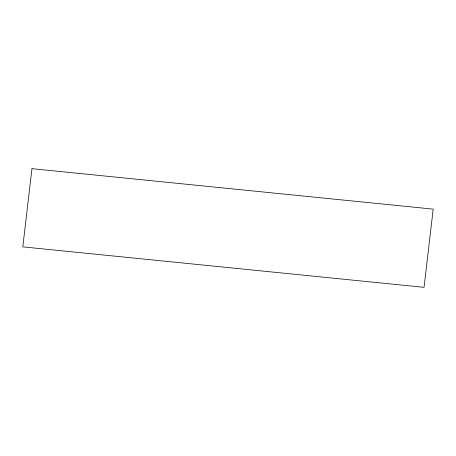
<?xml version="1.0" encoding="UTF-8"?>
<svg xmlns="http://www.w3.org/2000/svg" width="456" height="456" viewBox="0 0 456 456"><rect width="100%" height="100%" fill="white"/><g stroke="black" fill="none" stroke-linecap="round" stroke-linejoin="round"><path stroke-width="0.68" d="M31.954 168.674L22.8 246.867L424.046 287.326L433.2 209.133L31.954 168.674"/></g></svg>
